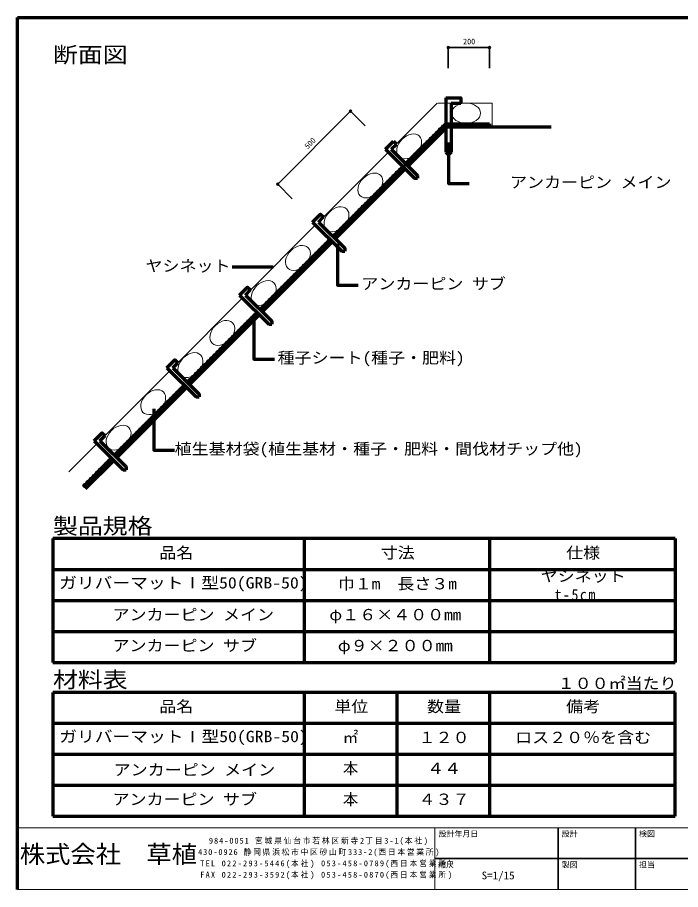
# Model space of a CAD drawing. Units: millimetres, scale not verified. Extents: x -3029 to 3061, y -2106 to 2124.
# Drawn here: x -3029 to 190, y -2106 to 2124 of the extents above; entities that cross this region are included whole.
import ezdxf
from ezdxf.enums import TextEntityAlignment as Align

# ---------------------------------------------------------------- set-up
doc = ezdxf.new("R2010")
doc.units = ezdxf.units.MM
doc.header["$LTSCALE"] = 15
doc.header["$PDMODE"] = 32
doc.header["$PDSIZE"] = 9
for name, color, linetype, lineweight in [('0-1_用紙枠', 7, 'Continuous', 35), ('1-1_文字・法面', 7, 'Continuous', 70), ('1-2_種子シート', 7, 'Continuous', 70), ('1-4_肥料袋・基材袋・吸水袋等', 2, 'Continuous', 18), ('1-5_ネット', 2, 'Continuous', 18), ('1-6_止釘・ｱﾝｶｰﾋﾟﾝ・目串', 7, 'Continuous', 70), ('1-A_寸法', 4, 'Continuous', 35), ('1-B_名称', 7, 'Continuous', 70), ('2-1_マット・シート', 7, 'Continuous', 70), ('3-1_枠組み', 7, 'Continuous', 70), ('4-1_枠組み', 7, 'Continuous', 70), ('4-2_文字', 7, 'Continuous', 70)]:
    doc.layers.add(name, color=color, linetype=linetype, lineweight=lineweight)
doc.layers.add('3-2_文字', color=7, linetype='Continuous')
doc.styles.add('HG丸ｺﾞｼｯｸM-PRO', font='')
doc.styles.add('ＭＳ ゴシック', font='')
doc.styles.get('HG丸ｺﾞｼｯｸM-PRO').set_extended_font_data('HG丸ｺﾞｼｯｸM-PRO')
doc.styles.get('ＭＳ ゴシック').set_extended_font_data('MS Gothic')

msp = doc.modelspace()

# ---------------------------------------------------------------- linework, layer by layer
at = {"layer": '0-1_用紙枠', "lineweight": 70}
for p, q in [((-3028.55, -2106.19), (-3028.55, 2123.81)), ((-3028.55, 2123.81), (3061.45, 2123.81))]:
    msp.add_line(p, q, dxfattribs=at)
at = {"layer": '0-1_用紙枠', "color": 2, "lineweight": 18}
msp.add_line((-3028.55, -1806.19), (3061.45, -1806.19), dxfattribs=at)
at = {"layer": '0-1_用紙枠', "color": 3, "lineweight": 18}
msp.add_line((-1003.55, -1806.19), (-1003.55, -2106.19), dxfattribs=at)
at = {"layer": '0-1_用紙枠', "color": 4}
for p, q in [((-403.55, -1806.19), (-403.55, -2106.19)), ((-28.55, -1806.19), (-28.55, -2106.19)), ((-1003.55, -1956.19), (3061.45, -1956.19))]:
    msp.add_line(p, q, dxfattribs=at)
at = {"layer": '0-1_用紙枠', "color": 6, "lineweight": 18}
msp.add_line((-3028.55, -2106.19), (3061.45, -2106.19), dxfattribs=at)
at = {"layer": '1-1_文字・法面'}
for p, q in [((-1132.65, 1403.77), (-943.71, 1592.7)), ((-943.71, 1592.7), (-438.39, 1592.7)), ((-1486.2, 1050.21), (-1146.79, 1389.63)), ((-1840.47, 695.95), (-1500.34, 1036.07)), ((-2193.31, 343.11), (-1854.61, 681.8)), ((-2546.86, -10.45), (-2207.45, 328.97)), ((-2697.93, -161.52), (-2561, -24.59))]:
    msp.add_line(p, q, dxfattribs=at)
for centre in [(-998.01, 1541.61), (-1058.01, 1481.61), (-1943.01, 596.61), (-1928.01, 611.61), (-2573.01, -33.39)]:
    msp.add_circle(centre, 1, dxfattribs=at)
at = {"layer": '1-2_種子シート'}
for p, q in [((-1142.95, 1414.67), (-949.92, 1607.7)), ((-949.92, 1607.7), (-737.5, 1607.7)), ((-737.5, 1607.7), (-737.5, 1592.7)), ((-1496.81, 1060.82), (-1157.95, 1399.67)), ((-1851.07, 706.55), (-1510.95, 1046.68)), ((-2203.91, 353.71), (-1865.22, 692.41)), ((-2557.47, 0.16), (-2218.06, 339.57)), ((-2708.54, -150.91), (-2571.61, -13.98))]:
    msp.add_line(p, q, dxfattribs=at)
for centre in [(-968.01, 1571.61), (-953.01, 1586.61), (-935.01, 1596.61), (-915.01, 1596.61), (-895.01, 1596.61), (-875.01, 1596.61), (-855.01, 1596.61), (-835.01, 1596.61), (-815.01, 1596.61), (-795.01, 1596.61), (-775.01, 1596.61), (-1013.01, 1526.61), (-983.01, 1556.61), (-1043.01, 1496.61), (-1028.01, 1511.61), (-1088.01, 1451.61), (-1073.01, 1466.61), (-1133.01, 1406.61), (-1118.01, 1421.61), (-1103.01, 1436.61), (-1178.01, 1361.61), (-1163.01, 1376.61), (-1223.01, 1316.61), (-1208.01, 1331.61), (-1193.01, 1346.61), (-1268.01, 1271.61), (-1253.01, 1286.61), (-1238.01, 1301.61), (-1313.01, 1226.61), (-1298.01, 1241.61), (-1283.01, 1256.61), (-1343.01, 1196.61), (-1328.01, 1211.61), (-1388.01, 1151.61), (-1373.01, 1166.61), (-1358.01, 1181.61), (-1433.01, 1106.61), (-1418.01, 1121.61), (-1403.01, 1136.61), (-1478.01, 1061.61), (-1463.01, 1076.61), (-1448.01, 1091.61), (-1523.01, 1016.61), (-1508.01, 1031.61), (-1553.01, 986.61), (-1538.01, 1001.61), (-1598.01, 941.61), (-1583.01, 956.61), (-1568.01, 971.61), (-1643.01, 896.61), (-1628.01, 911.61), (-1613.01, 926.61), (-1688.01, 851.61), (-1673.01, 866.61), (-1658.01, 881.61), (-1733.01, 806.61), (-1718.01, 821.61), (-1703.01, 836.61), (-1778.01, 761.61), (-1763.01, 776.61), (-1748.01, 791.61), (-1808.01, 731.61), (-1793.01, 746.61), (-1838.01, 701.61), (-1823.01, 716.61), (-1898.01, 641.61), (-1883.01, 656.61), (-1868.01, 671.61), (-1913.01, 626.61), (-1988.01, 551.61), (-1973.01, 566.61), (-1958.01, 581.61), (-2033.01, 506.61), (-2018.01, 521.61), (-2003.01, 536.61), (-2063.01, 476.61), (-2048.01, 491.61), (-2108.01, 431.61), (-2093.01, 446.61), (-2078.01, 461.61), (-2153.01, 386.61), (-2138.01, 401.61), (-2123.01, 416.61), (-2183.01, 356.61), (-2168.01, 371.61), (-2243.01, 296.61), (-2228.01, 311.61), (-2213.01, 326.61), (-2273.01, 266.61), (-2258.01, 281.61), (-2318.01, 221.61), (-2303.01, 236.61), (-2288.01, 251.61), (-2363.01, 176.61), (-2348.01, 191.61), (-2333.01, 206.61), (-2408.01, 131.61), (-2393.01, 146.61), (-2378.01, 161.61), (-2453.01, 86.61), (-2438.01, 101.61), (-2423.01, 116.61), (-2498.01, 41.61), (-2483.01, 56.61), (-2468.01, 71.61), (-2528.01, 11.61), (-2513.01, 26.61), (-2543.01, -3.39), (-2618.01, -78.39), (-2603.01, -63.39), (-2588.01, -48.39), (-2663.01, -123.39), (-2648.01, -108.39), (-2633.01, -93.39), (-2693.01, -153.39), (-2678.01, -138.39)]:
    msp.add_circle(centre, 1, dxfattribs=at)
for p in [(-943.57, 1603.29), (-923.57, 1603.29), (-903.57, 1603.29), (-883.57, 1603.29), (-863.57, 1603.29), (-843.57, 1603.29), (-823.57, 1603.29), (-803.57, 1603.29), (-783.57, 1603.29), (-991.57, 1563.29), (-976.57, 1578.29), (-961.57, 1593.29), (-1021.57, 1533.29), (-1006.57, 1548.29), (-1066.57, 1488.29), (-1051.57, 1503.29), (-1036.57, 1518.29), (-1111.57, 1443.29), (-1096.57, 1458.29), (-1081.57, 1473.29), (-1156.57, 1398.29), (-1141.57, 1413.29), (-1126.57, 1428.29), (-1201.57, 1353.29), (-1186.57, 1368.29), (-1171.57, 1383.29), (-1246.57, 1308.29), (-1231.57, 1323.29), (-1216.57, 1338.29), (-1276.57, 1278.29), (-1261.57, 1293.29), (-1321.57, 1233.29), (-1306.57, 1248.29), (-1291.57, 1263.29), (-1366.57, 1188.29), (-1351.57, 1203.29), (-1336.57, 1218.29), (-1411.57, 1143.29), (-1396.57, 1158.29), (-1381.57, 1173.29), (-1456.57, 1098.29), (-1441.57, 1113.29), (-1426.57, 1128.29), (-1486.57, 1068.29), (-1471.57, 1083.29), (-1531.57, 1023.29), (-1516.57, 1038.29), (-1576.57, 978.29), (-1561.57, 993.29), (-1546.57, 1008.29), (-1621.57, 933.29), (-1606.57, 948.29), (-1591.57, 963.29), (-1666.57, 888.29), (-1651.57, 903.29), (-1636.57, 918.29), (-1711.57, 843.29), (-1696.57, 858.29), (-1681.57, 873.29), (-1741.57, 813.29), (-1726.57, 828.29), (-1786.57, 768.29), (-1771.57, 783.29), (-1756.57, 798.29), (-1831.57, 723.29), (-1816.57, 738.29), (-1801.57, 753.29), (-1876.57, 678.29), (-1846.57, 708.29), (-1921.57, 633.29), (-1906.57, 648.29), (-1891.57, 663.29), (-1966.57, 588.29), (-1951.57, 603.29), (-1936.57, 618.29), (-1996.57, 558.29), (-1981.57, 573.29), (-2041.57, 513.29), (-2026.57, 528.29), (-2011.57, 543.29), (-2086.57, 468.29), (-2071.57, 483.29), (-2056.57, 498.29), (-2131.57, 423.29), (-2116.57, 438.29), (-2101.57, 453.29), (-2176.57, 378.29), (-2161.57, 393.29), (-2146.57, 408.29), (-2191.57, 363.29), (-2251.57, 303.29), (-2236.57, 318.29), (-2221.57, 333.29), (-2296.57, 258.29), (-2281.57, 273.29), (-2266.57, 288.29), (-2341.57, 213.29), (-2326.57, 228.29), (-2311.57, 243.29), (-2386.57, 168.29), (-2371.57, 183.29), (-2356.57, 198.29), (-2431.57, 123.29), (-2416.57, 138.29), (-2401.57, 153.29), (-2461.57, 93.29), (-2446.57, 108.29), (-2506.57, 48.29), (-2491.57, 63.29), (-2476.57, 78.29), (-2551.57, 3.29), (-2536.57, 18.29), (-2521.57, 33.29), (-2596.57, -41.71), (-2581.57, -26.71), (-2641.57, -86.71), (-2626.57, -71.71), (-2611.57, -56.71), (-2671.57, -116.71), (-2656.57, -101.71), (-2701.57, -146.71), (-2686.57, -131.71)]:
    msp.add_point(p, dxfattribs=at)
at = {"layer": '1-4_肥料袋・基材袋・吸水袋等'}
for centre, major_axis in [((-851.02, 1659.24), (70, 0)), ((-1127.34, 1498.38), (49.5, 49.5)), ((-1316.06, 1308.65), (49.5, 49.5)), ((-1480, 1144.98), (49.5, 49.5)), ((-1667.27, 957.44), (49.5, 49.5)), ((-1833.05, 787.25), (49.5, 49.5)), ((-2033.97, 593.59), (49.5, 49.5)), ((-2189.02, 437.47), (49.5, 49.5)), ((-2369.64, 257.92), (49.5, 49.5)), ((-2537.77, 85.62), (49.5, 49.5))]:
    msp.add_ellipse(centre, major_axis=major_axis, ratio=0.7, dxfattribs=at)
at = {"layer": '1-5_ネット'}
for p, q in [((-991.34, 1707.7), (-1213.96, 1485.09)), ((-724.97, 1707.7), (-988.77, 1707.7)), ((-724.97, 1707.7), (-724.97, 1592.7)), ((-1228.11, 1470.94), (-1567.52, 1131.53)), ((-1581.66, 1117.39), (-1921.78, 777.26)), ((-1935.93, 763.12), (-2274.62, 424.43)), ((-2288.77, 410.28), (-2628.18, 70.87)), ((-2642.32, 56.73), (-2779.25, -80.2))]:
    msp.add_line(p, q, dxfattribs=at)
at = {"layer": '1-6_止釘・ｱﾝｶｰﾋﾟﾝ・目串'}
for p, q in [((-949.49, 1734.1), (-949.49, 1470.1)), ((-923.09, 1707.7), (-876.89, 1707.7)), ((-923.09, 1707.7), (-923.09, 1470.1)), ((-1242.25, 1485.09), (-1203.36, 1523.98)), ((-1203.36, 1523.98), (-1189.21, 1509.83)), ((-1213.96, 1485.09), (-1189.21, 1509.83)), ((-1213.96, 1485.09), (-1086.68, 1357.81)), ((-949.49, 1470.1), (-936.29, 1456.9)), ((-923.09, 1470.1), (-936.29, 1456.9)), ((-1086.68, 1357.81), (-1086.68, 1343.66)), ((-1567.52, 1131.53), (-1542.77, 1156.28)), ((-1595.8, 1131.53), (-1454.38, 990.11)), ((-1454.38, 990.11), (-1440.24, 990.11)), ((-1950.07, 777.26), (-1808.65, 635.84)), ((-1921.78, 777.26), (-1897.04, 802.01)), ((-1808.65, 635.84), (-1794.51, 635.84)), ((-2302.91, 424.43), (-2161.49, 283)), ((-2274.62, 424.43), (-2249.87, 449.17)), ((-2161.49, 283), (-2147.34, 283)), ((-2628.18, 70.87), (-2603.43, 95.62)), ((-2656.46, 70.87), (-2515.04, -70.55)), ((-2515.04, -70.55), (-2500.9, -70.55))]:
    msp.add_line(p, q, dxfattribs=at)
at = {"layer": '1-6_止釘・ｱﾝｶｰﾋﾟﾝ・目串', "color": 2, "lineweight": 18}
msp.add_line((-908.09, 1707.7), (-923.09, 1707.7), dxfattribs=at)
at = {"layer": '1-6_止釘・ｱﾝｶｰﾋﾟﾝ・目串'}
for points in [[(-949.49, 1734.1), (-876.89, 1734.1), (-876.89, 1707.7)], [(-1242.25, 1485.09), (-1100.83, 1343.66), (-1086.68, 1343.66)], [(-1595.8, 1131.53), (-1556.91, 1170.42), (-1542.77, 1156.28)], [(-1567.52, 1131.53), (-1440.24, 1004.25), (-1440.24, 990.11)], [(-1950.07, 777.26), (-1911.18, 816.15), (-1897.04, 802.01)], [(-1921.78, 777.26), (-1794.51, 649.98), (-1794.51, 635.84)], [(-2302.91, 424.43), (-2264.02, 463.32), (-2249.87, 449.17)], [(-2274.62, 424.43), (-2147.34, 297.15), (-2147.34, 283)], [(-2656.46, 70.87), (-2617.57, 109.76), (-2603.43, 95.62)], [(-2628.18, 70.87), (-2500.9, -56.41), (-2500.9, -70.55)]]:
    msp.add_lwpolyline(points, dxfattribs=at)
at = {"layer": '1-A_寸法'}
for p, q in [((-737.5, 1977.7), (-937.5, 1977.7)), ((-937.5, 1977.7), (-937.5, 1877.7)), ((-737.5, 1977.7), (-737.5, 1877.7)), ((-1411.95, 1668.93), (-1765.51, 1315.38)), ((-1411.95, 1668.93), (-1341.24, 1598.22)), ((-1765.51, 1315.38), (-1694.8, 1244.67))]:
    msp.add_line(p, q, dxfattribs=at)
for p in [(-937.5, 1977.7), (-737.5, 1977.7), (-1411.95, 1668.93), (-1765.51, 1315.38)]:
    msp.add_point(p, dxfattribs=at)
at = {"layer": '1-B_名称'}
msp.add_line((-1787.01, 912.33), (-1987.01, 912.33), dxfattribs=at)
for points in [[(-935.97, 1517.87), (-935.97, 1317.87), (-835.97, 1317.87)], [(-1474.46, 1025.82), (-1474.46, 825.82), (-1374.46, 825.82)], [(-1881.05, 666.58), (-1881.05, 466.58), (-1781.05, 466.58)], [(-2365.77, 224.92), (-2365.77, 24.92), (-2265.77, 24.92)]]:
    msp.add_lwpolyline(points, dxfattribs=at)
at = {"layer": '3-1_枠組み'}
for p, q in [((163.26, -404.25), (-2856.05, -404.25)), ((-2856.05, -404.25), (-2856.05, -1004.25)), ((-1636.74, -404.25), (-1636.74, -1004.25)), ((-736.74, -404.25), (-736.74, -1004.25)), ((163.26, -404.25), (163.26, -1004.25)), ((-2856.05, -554.25), (163.26, -554.25)), ((-2856.05, -704.25), (163.26, -704.25)), ((-2856.05, -854.25), (163.26, -854.25))]:
    msp.add_line(p, q, dxfattribs=at)
at = {"layer": '4-1_枠組み'}
for p, q in [((-2856.05, -1149.83), (-2856.05, -1749.83)), ((163.26, -1149.83), (-2856.05, -1149.83)), ((-1636.74, -1149.83), (-1636.74, -1749.83)), ((-1186.74, -1149.83), (-1186.74, -1749.83)), ((-736.74, -1149.83), (-736.74, -1749.83)), ((163.26, -1749.83), (163.26, -1149.83)), ((-2856.05, -1299.83), (163.26, -1299.83)), ((-2856.05, -1449.83), (163.26, -1449.83)), ((-2856.05, -1599.83), (163.26, -1599.83)), ((-2856.05, -1749.83), (163.26, -1749.83))]:
    msp.add_line(p, q, dxfattribs=at)
at = {"layer": '4-2_文字'}
msp.add_line((-2856.05, -1004.25), (163.26, -1004.25), dxfattribs=at)

# ---------------------------------------------------------------- texts
at = {"layer": '0-1_用紙枠', "style": 'HG丸ｺﾞｼｯｸM-PRO'}
for s, p in [('設計年月日', (-984.17, -1857.81)), ('設計', (-386.8, -1857.81)), ('検図', (-11.8, -1857.81)), ('縮尺', (-986.8, -2007.81)), ('製図', (-386.8, -2007.81)), ('担当', (-11.8, -2007.81))]:
    msp.add_text(s, height=27.49, dxfattribs=at).set_placement(p, align=Align.BOTTOM_LEFT)
at = {"layer": '0-1_用紙枠', "style": 'ＭＳ ゴシック', "width": 1.05}
msp.add_text('S=1/15', height=37.39, dxfattribs=at).set_placement((-775.77, -2067.69), align=Align.BOTTOM_LEFT)
at = {"layer": '1-1_文字・法面', "style": 'ＭＳ ゴシック', "width": 1.15}
msp.add_text('断面図', height=76.98, dxfattribs=at).set_placement((-2856.05, 1881), align=Align.BOTTOM_LEFT)
at = {"layer": '1-A_寸法', "color": 7, "style": 'ＭＳ ゴシック'}
msp.add_text('200', height=27.49, dxfattribs=at).set_placement((-865.62, 1985.2), align=Align.BOTTOM_LEFT)
msp.add_text('500', height=27.49, rotation=45, dxfattribs=at).set_placement((-1613.92, 1477.57), align=Align.BOTTOM_LEFT)
at = {"layer": '1-B_名称', "style": 'ＭＳ ゴシック', "width": 1.1}
for s, p in [('アンカーピン メイン', (-637.85, 1280.37)), ('ヤシネット', (-2407.01, 874.83)), ('アンカーピン サブ', (-1359.46, 788.32)), ('種子シート(種子・肥料)', (-1766.05, 429.08)), ('植生基材袋(植生基材・種子・肥料・間伐材チップ他)', (-2265.77, -12.58))]:
    msp.add_text(s, height=54.99, dxfattribs=at).set_placement(p, align=Align.BOTTOM_LEFT)
at = {"layer": '2-1_マット・シート', "style": 'ＭＳ ゴシック', "width": 1.05}
msp.add_text('株式会社\u3000草植', height=85.78, dxfattribs=at).set_placement((-3017.06, -2003.32), align=Align.BOTTOM_LEFT)
at = {"layer": '2-1_マット・シート', "char_height": 28.59, "attachment_point": 7, "style": 'ＭＳ ゴシック'}
for s, insert in [('\\T1.22;\\W0.95;984-0051\\~宮城県仙台市若林区新寺2丁目3-1(本社)', (-2099.36, -1891.01)), ('\\T1.21;\\W0.95;430-0926\\~静岡県浜松市中区砂山町333-2(西日本営業所)', (-2151.86, -1946.01)), ('\\T1.29;\\W0.9;TEL\\~022-293-5446(本社)\\~053-458-0789(西日本営業所)', (-2141.36, -2001.01)), ('\\T1.29;\\W0.9;FAX\\~022-293-3592(本社)\\~053-458-0870(西日本営業所)', (-2141.36, -2056.01))]:
    msp.add_mtext(s, dxfattribs=dict(at, insert=insert))
at = {"layer": '3-2_文字', "style": 'ＭＳ ゴシック'}
for s, height, width, p in [('製品規格', 76.98, 1.15, (-2856.05, -404.25)), ('品名', 54.99, 1.1, (-2340.13, -516.75)), ('寸法', 54.99, 1.1, (-1265.49, -516.75)), ('仕様', 54.99, 1.1, (-365.49, -516.75)), ('ガリバーマットⅠ型50(GRB-50)', 54.99, 1.15, (-2826.46, -662.38)), ('巾１m\u3000長さ３m', 54.99, 1.1, (-1473.62, -666.75)), ('ヤシネット', 54.99, 1.1, (-489.24, -629.25)), ('アンカーピン メイン', 54.99, 1.1, (-2567, -816.75)), ('φ１６×４００mm', 54.99, 1.1, (-1514.87, -816.75)), ('アンカーピン サブ', 54.99, 1.1, (-2567, -966.75)), ('φ９×２００mm', 54.99, 1.1, (-1473.62, -966.75)), ('ガリバーマットⅠ型50(GRB-50)', 54.99, 1.15, (-2825.7, -1407.82))]:
    msp.add_text(s, height=height, dxfattribs=dict(at, width=width)).set_placement(p, align=Align.BOTTOM_LEFT)
at = {"layer": '3-2_文字', "insert": (-421.83, -704.25), "char_height": 54.99, "attachment_point": 7, "style": 'ＭＳ ゴシック'}
msp.add_mtext('\\T1.22;\\W0.9;t-5cm', dxfattribs=at)
at = {"layer": '4-2_文字', "style": 'ＭＳ ゴシック'}
for s, height, width, p in [('材料表', 76.98, 1.15, (-2856.05, -1149.83)), ('１００㎡当たり', 54.99, 1.1, (-406.74, -1149.83)), ('品名', 54.99, 1.1, (-2340.13, -1262.33)), ('単位', 54.99, 1.1, (-1490.49, -1262.33)), ('数量', 54.99, 1.1, (-1040.49, -1262.33)), ('備考', 54.99, 1.1, (-365.49, -1262.33)), ('１２０', 54.99, 1.1, (-1081.74, -1412.33)), ('ロス２０％を含む', 54.99, 1.1, (-612.99, -1412.33)), ('アンカーピン メイン', 54.99, 1.1, (-2561.39, -1569.27)), ('４４', 54.99, 1.1, (-1040.49, -1562.33)), ('アンカーピン サブ', 54.99, 1.1, (-2567, -1712.33)), ('４３７', 54.99, 1.1, (-1081.74, -1712.33))]:
    msp.add_text(s, height=height, dxfattribs=dict(at, width=width)).set_placement(p, align=Align.BOTTOM_LEFT)
for s, p in [('㎡', (-1449.24, -1412.33)), ('本', (-1449.24, -1562.33)), ('本', (-1449.24, -1712.33))]:
    msp.add_text(s, height=54.99, dxfattribs=at).set_placement(p, align=Align.BOTTOM_LEFT)

doc.saveas('drawing.dxf')
